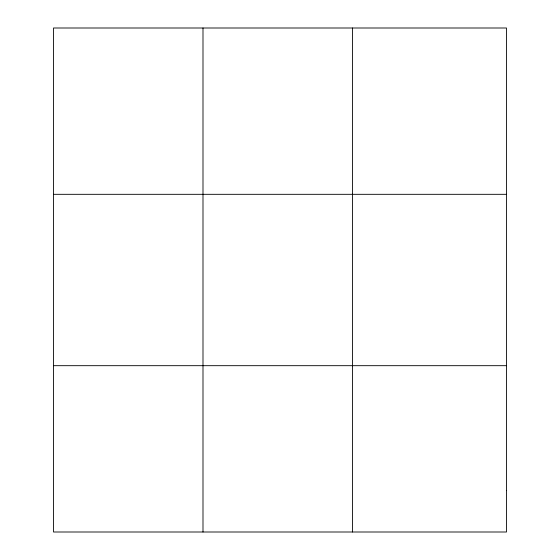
<?xml version="1.0" encoding="UTF-8"?>
<svg xmlns="http://www.w3.org/2000/svg" width="560" height="560" viewBox="0 0 560 560"><rect width="100%" height="100%" fill="white"/><g stroke="black" fill="none" stroke-linecap="round" stroke-linejoin="round"><path stroke-width="0.84" d="M202.993 532L202.993 28M352.478 532L352.478 28M53.515 194.32L506.485 194.32M53.515 365.68L506.485 365.68M506.485 490.42L506.485 532L53.515 532L53.515 28L506.485 28L506.485 490.42"/></g></svg>
